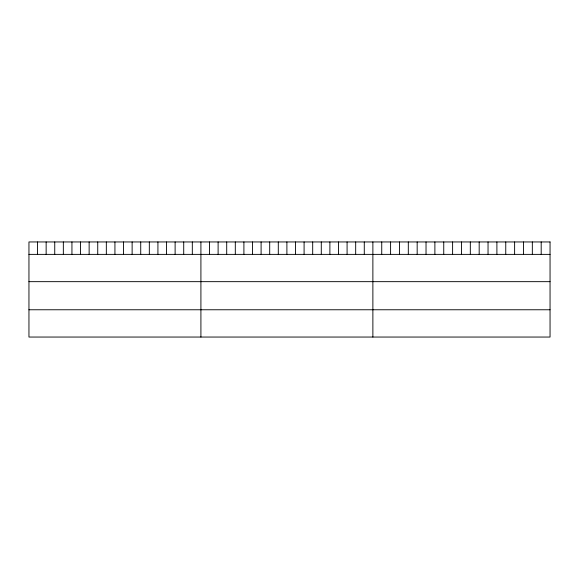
<?xml version="1.0" encoding="UTF-8"?>
<svg xmlns="http://www.w3.org/2000/svg" width="579" height="579" viewBox="0 0 579 579"><rect width="100%" height="100%" fill="white"/><g stroke="black" fill="none" stroke-linecap="round" stroke-linejoin="round"><path stroke-width="0.87" d="M28.95 254.376L550.05 254.376M28.95 281.662L550.05 281.662M28.95 309.765L550.05 309.765M541.191 241.95L541.191 254.376M532.333 241.95L532.333 254.376M523.474 241.95L523.474 254.376M514.615 241.95L514.615 254.376M505.756 241.95L505.756 254.376M496.898 241.95L496.898 254.376M488.039 241.95L488.039 254.376M479.18 241.95L479.18 254.376M470.322 241.95L470.322 254.376M461.463 241.95L461.463 254.376M452.604 241.95L452.604 254.376M443.746 241.95L443.746 254.376M434.887 241.95L434.887 254.376M426.028 241.95L426.028 254.376M417.169 241.95L417.169 254.376M408.311 241.95L408.311 254.376M399.452 241.95L399.452 254.376M390.593 241.95L390.593 254.376M381.735 241.95L381.735 254.376M372.876 241.95L372.876 337.05M364.278 241.95L364.278 254.376M355.68 241.95L355.68 254.376M347.082 241.95L347.082 254.376M338.483 241.95L338.483 254.376M329.885 241.95L329.885 254.376M321.287 241.95L321.287 254.376M312.689 241.95L312.689 254.376M304.091 241.95L304.091 254.376M295.493 241.95L295.493 254.376M286.894 241.95L286.894 254.376M278.296 241.95L278.296 254.376M269.698 241.95L269.698 254.376M261.1 241.95L261.1 254.376M252.502 241.95L252.502 254.376M243.904 241.95L243.904 254.376M235.306 241.95L235.306 254.376M226.707 241.95L226.707 254.376M218.109 241.95L218.109 254.376M209.511 241.95L209.511 254.376M200.913 241.95L200.913 337.05M192.315 241.95L192.315 254.376M183.717 241.95L183.717 254.376M175.119 241.95L175.119 254.376M166.52 241.95L166.52 254.376M157.922 241.95L157.922 254.376M149.324 241.95L149.324 254.376M140.726 241.95L140.726 254.376M132.128 241.95L132.128 254.376M123.53 241.95L123.53 254.376M114.932 241.95L114.932 254.376M106.333 241.95L106.333 254.376M97.735 241.95L97.735 254.376M89.137 241.95L89.137 254.376M80.539 241.95L80.539 254.376M71.941 241.95L71.941 254.376M63.343 241.95L63.343 254.376M54.744 241.95L54.744 254.376M46.146 241.95L46.146 254.376M37.548 241.95L37.548 254.376M550.05 241.95L28.95 241.95L28.95 337.05L550.05 337.05L550.05 241.95"/></g></svg>
